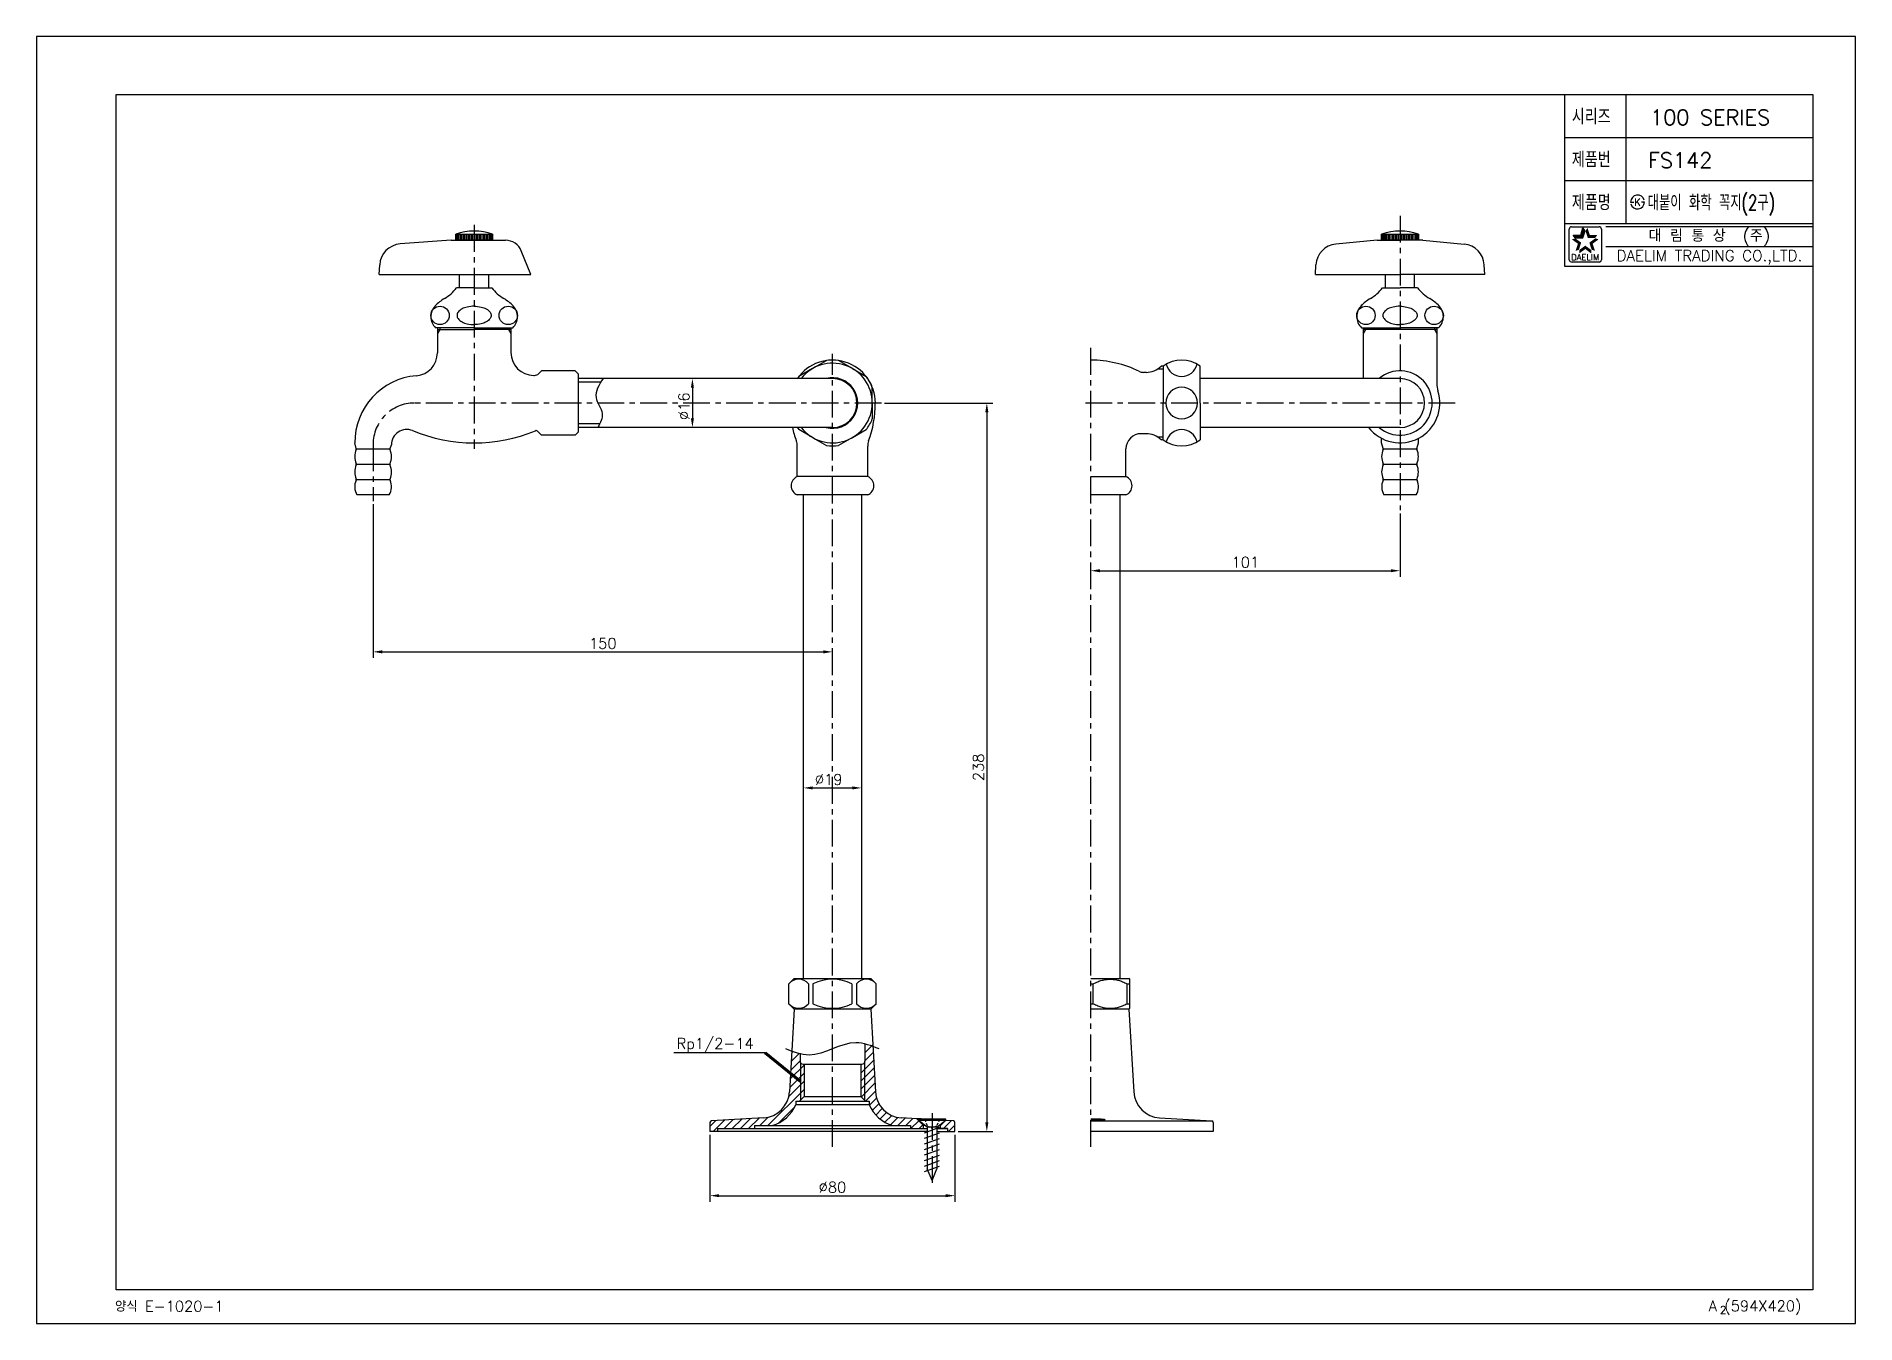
# Model space of a CAD drawing. Extents: x 10400 to 10994, y -2737 to -2317.
import ezdxf
from ezdxf.enums import TextEntityAlignment as Align

# ---------------------------------------------------------------- set-up
doc = ezdxf.new("R2010")
doc.units = 0
doc.header["$LTSCALE"] = 7
doc.header["$MEASUREMENT"] = 0
doc.header["$PDSIZE"] = -10
doc.linetypes.add('CENTER', pattern=[2, 1.25, -0.25, 0.25, -0.25])
doc.linetypes.add('HIDDEN', pattern=[0.375, 0.25, -0.125])
doc.layers.get('0').update_dxf_attribs({"color": 2, "linetype": 'CONTINUOUS'})
doc.layers.get('DEFPOINTS').update_dxf_attribs({"linetype": 'CONTINUOUS'})
for name, color, linetype in [('ASHADE', 7, 'CONTINUOUS'), ('CL', 1, 'CENTER'), ('D', 2, 'CONTINUOUS'), ('DWG', 7, 'CONTINUOUS'), ('HD', 2, 'HIDDEN'), ('TXT', 4, 'CONTINUOUS')]:
    doc.layers.add(name, color=color, linetype=linetype)
doc.styles.add('GHS', font='ROMANS', dxfattribs={"bigfont": 'GHS'})
doc.styles.add('ROMANS', font='romans')
doc.dimstyles.new('STANDARD$7', dxfattribs={"dimtxt": 3.5, "dimasz": 3, "dimexe": 1, "dimexo": 0.0625, "dimgap": 1, "dimtad": 1, "dimdec": 4, "dimzin": 0, "dimdsep": 46, "dimtxsty": 'GHS', "dimcen": 1, "dimclrt": 2, "dimadec": 0, "dimazin": 0, "dimtfac": 1, "dimtdec": 4, "dimtofl": 0, "dimtmove": 0, "dimatfit": 3, "dimfxl": 0, "dimtolj": 1, "dimtzin": 0, "dimarcsym": 0})

msp = doc.modelspace()

# ---------------------------------------------------------------- linework, layer by layer
at = {"color": 7}
for p, q in [((10898.71, -2336.13), (10898.71, -2392.13)), ((10918.71, -2336.13), (10918.71, -2378.13)), ((10898.71, -2350.13), (10979.71, -2350.13)), ((10898.71, -2364.13), (10979.71, -2364.13)), ((10898.71, -2378.13), (10979.71, -2378.13)), ((10898.71, -2392.13), (10979.71, -2392.13))]:
    msp.add_line(p, q, dxfattribs=at)
at = {"color": 2, "linetype": 'Continuous'}
for p, q in [((10900.19, -2389.99), (10900.19, -2379.99)), ((10900.94, -2379.24), (10909.94, -2379.24)), ((10910.69, -2379.99), (10910.69, -2389.99)), ((10912.21, -2379.13), (10979.71, -2379.13)), ((10912.21, -2385.63), (10979.71, -2385.63)), ((10909.94, -2390.74), (10901.19, -2390.74))]:
    msp.add_line(p, q, dxfattribs=at)
at = {"color": 2}
for p, q in [((10903.95, -2381.94), (10904.7, -2379.64)), ((10904.62, -2382.86), (10905.37, -2380.55)), ((10905.37, -2380.55), (10904.7, -2379.64)), ((10901.53, -2381.94), (10903.95, -2381.94)), ((10902.19, -2382.86), (10901.53, -2381.94)), ((10902.19, -2382.86), (10904.62, -2382.86))]:
    msp.add_line(p, q, dxfattribs=at)
at = {"linetype": 'Continuous'}
msp.add_lwpolyline([(10399.71, -2737.13), (10993.71, -2737.13), (10993.71, -2317.13), (10399.71, -2317.13)], close=True, dxfattribs=at)
at = {"color": 2, "linetype": 'Continuous'}
for centre, radius, start, end in [((10900.94, -2379.99), 0.75, 90, 180), ((10909.94, -2379.99), 0.75, 0, 90), ((10901.07, -2389.87), 0.884, 188.1301, 278.1301), ((10909.94, -2389.99), 0.75, 270, 0)]:
    msp.add_arc(centre, radius, start, end, dxfattribs=at)
at = {"color": 2}
for points in [[(10903.95, -2381.94), (10904.62, -2382.86), (10904.7, -2379.64), (10905.37, -2380.55)], [(10906.18, -2379.64), (10905.52, -2380.55), (10906.93, -2381.94), (10906.26, -2382.86)], [(10903.03, -2384.77), (10904.11, -2384.42), (10901.07, -2383.35), (10902.15, -2383)], [(10901.53, -2381.94), (10902.19, -2382.86), (10903.95, -2381.94), (10904.62, -2382.86)], [(10902.28, -2387.08), (10903.36, -2386.73), (10903.03, -2384.77), (10904.11, -2384.42)], [(10905.44, -2386.52), (10905.44, -2385.39), (10903.48, -2387.95), (10903.48, -2386.82)], [(10907.4, -2387.95), (10907.4, -2386.82), (10905.44, -2386.52), (10905.44, -2385.39)], [(10906.93, -2381.94), (10906.26, -2382.86), (10909.35, -2381.94), (10908.69, -2382.86)], [(10909.81, -2383.35), (10908.74, -2383), (10907.85, -2384.77), (10906.77, -2384.42)], [(10907.85, -2384.77), (10906.77, -2384.42), (10908.6, -2387.08), (10907.52, -2386.73)]]:
    msp.add_solid(points, dxfattribs=at)
at = {"layer": 'ASHADE', "color": 7}
for p, q in [((10542.65, -2399.17), (10536.9, -2399.17)), ((10542.65, -2399.17), (10548.4, -2399.17)), ((10839.21, -2399.17), (10844.96, -2399.17)), ((10850.71, -2399.17), (10844.96, -2399.17)), ((10542.65, -2412.17), (10530.05, -2412.17)), ((10542.65, -2412.17), (10555.25, -2412.17)), ((10832.36, -2412.17), (10844.96, -2412.17)), ((10857.56, -2412.17), (10844.96, -2412.17))]:
    msp.add_line(p, q, dxfattribs=at)
for points in [[(10542.65, -2405.17, 0.054761), (10540.39, -2405.42, 0.068582), (10538.69, -2406.05, 0.105628), (10537.41, -2407.14, 0.165774), (10537.06, -2408.17, 0.165774)], [(10542.65, -2405.17, -0.054761), (10544.9, -2405.42, -0.068582), (10546.6, -2406.05, -0.105628), (10547.88, -2407.14, -0.165774), (10548.23, -2408.17, -0.165774)], [(10844.96, -2405.17, 0.054761), (10842.71, -2405.42, 0.068582), (10841.01, -2406.05, 0.105628), (10839.73, -2407.14, 0.165774), (10839.37, -2408.17, 0.165774)], [(10844.96, -2405.17, -0.054761), (10847.21, -2405.42, -0.068582), (10848.91, -2406.05, -0.105628), (10850.2, -2407.14, -0.165774), (10850.55, -2408.17, -0.165774)], [(10537.06, -2408.17, 0.165774), (10537.41, -2409.21, 0.105628), (10538.69, -2410.3, 0.068582), (10540.39, -2410.93, 0.054761), (10542.65, -2411.17, 0.054761)], [(10548.23, -2408.17, -0.165774), (10547.88, -2409.21, -0.105628), (10546.6, -2410.3, -0.068582), (10544.9, -2410.93, -0.054761), (10542.65, -2411.17, -0.054761)], [(10839.37, -2408.17, 0.165774), (10839.73, -2409.21, 0.105628), (10841.01, -2410.3, 0.068582), (10842.71, -2410.93, 0.054761), (10844.96, -2411.17, 0.054761)], [(10850.55, -2408.17, -0.165774), (10850.2, -2409.21, -0.105628), (10848.91, -2410.3, -0.068582), (10847.21, -2410.93, -0.054761), (10844.96, -2411.17, -0.054761)]]:
    msp.add_lwpolyline(points, format="xyb", dxfattribs=at)
for centre in [(10531.51, -2408.17), (10553.78, -2408.17), (10833.83, -2408.17), (10856.1, -2408.17)]:
    msp.add_circle(centre, 3, dxfattribs=at)
for centre, radius, start, end in [((10525.82, -2390.61), 14, 300.70024, 322.29404), ((10559.47, -2390.61), 14, 217.70596, 239.29976), ((10828.13, -2390.61), 14, 300.70024, 322.29404), ((10861.79, -2390.61), 14, 217.70596, 239.29976), ((10533.5, -2408.56), 5, 136.16976, 226.36989), ((10540.42, -2415.2), 14.6, 120.70024, 136.16976), ((10544.87, -2415.2), 14.6, 43.83024, 59.29976), ((10551.8, -2408.56), 5, 313.63011, 43.83024), ((10835.81, -2408.56), 5, 133.63011, 226.36989), ((10842.74, -2415.2), 14.6, 120.70024, 136.16976), ((10847.19, -2415.2), 14.6, 43.83024, 59.29976), ((10854.11, -2408.56), 5, 313.63011, 46.36989)]:
    msp.add_arc(centre, radius, start, end, dxfattribs=at)
at = {"layer": 'CL'}
for p, q in [((10844.96, -2375.65), (10844.96, -2471.75)), ((10542.65, -2378.65), (10542.65, -2451.75)), ((10659.65, -2679.5), (10659.65, -2420.75)), ((10743.96, -2679.5), (10743.96, -2417.75)), ((10675.65, -2436.75), (10523.15, -2436.75)), ((10862.96, -2436.75), (10741.96, -2436.75)), ((10509.65, -2450.25), (10509.65, -2468.75)), ((10692.15, -2668.47), (10692.15, -2692.47))]:
    msp.add_line(p, q, dxfattribs=at)
msp.add_arc((10523.15, -2450.25), 13.5, 90, 180, dxfattribs=at)
at = {"layer": 'D'}
for p, q in [((10920.26, -2371.16), (10920.76, -2371.16)), ((10920.76, -2371.16), (10921.26, -2371.16)), ((10924.26, -2371.16), (10923.76, -2371.16)), ((10924.76, -2371.16), (10924.26, -2371.16)), ((10536.75, -2381.65), (10536.75, -2383.65)), ((10537.05, -2381.65), (10537.05, -2383.65)), ((10537.35, -2381.65), (10537.35, -2383.65)), ((10537.65, -2381.65), (10537.65, -2383.65)), ((10538.15, -2381.65), (10538.15, -2383.65)), ((10538.65, -2381.65), (10538.65, -2383.65)), ((10539.15, -2381.65), (10539.15, -2383.65)), ((10539.65, -2381.65), (10539.65, -2383.65)), ((10540.15, -2381.65), (10540.15, -2383.65)), ((10540.65, -2381.65), (10540.65, -2383.65)), ((10541.15, -2381.65), (10541.15, -2383.65)), ((10541.65, -2381.65), (10541.65, -2383.65)), ((10542.15, -2381.65), (10542.15, -2383.65)), ((10542.65, -2381.65), (10542.65, -2383.65)), ((10543.15, -2381.65), (10543.15, -2383.65)), ((10543.65, -2381.65), (10543.65, -2383.65)), ((10544.15, -2381.65), (10544.15, -2383.65)), ((10544.65, -2381.65), (10544.65, -2383.65)), ((10545.15, -2381.65), (10545.15, -2383.65)), ((10545.65, -2381.65), (10545.65, -2383.65)), ((10546.15, -2381.65), (10546.15, -2383.65)), ((10546.65, -2381.65), (10546.65, -2383.65)), ((10547.15, -2381.65), (10547.15, -2383.65)), ((10547.65, -2381.65), (10547.65, -2383.65)), ((10547.95, -2381.65), (10547.95, -2383.65)), ((10548.25, -2381.65), (10548.25, -2383.65)), ((10548.55, -2381.65), (10548.55, -2383.65)), ((10839.06, -2381.65), (10839.06, -2383.65)), ((10839.36, -2381.65), (10839.36, -2383.65)), ((10839.66, -2381.65), (10839.66, -2383.65)), ((10839.96, -2381.65), (10839.96, -2383.65)), ((10840.46, -2381.65), (10840.46, -2383.65)), ((10840.96, -2381.65), (10840.96, -2383.65)), ((10841.46, -2381.65), (10841.46, -2383.65)), ((10841.96, -2381.65), (10841.96, -2383.65)), ((10842.46, -2381.65), (10842.46, -2383.65)), ((10842.96, -2381.65), (10842.96, -2383.65)), ((10843.46, -2381.65), (10843.46, -2383.65)), ((10843.96, -2381.65), (10843.96, -2383.65)), ((10844.46, -2381.65), (10844.46, -2383.65)), ((10844.96, -2381.65), (10844.96, -2383.65)), ((10845.46, -2381.65), (10845.46, -2383.65)), ((10845.96, -2381.65), (10845.96, -2383.65)), ((10846.46, -2381.65), (10846.46, -2383.65)), ((10846.96, -2381.65), (10846.96, -2383.65)), ((10847.46, -2381.65), (10847.46, -2383.65)), ((10847.96, -2381.65), (10847.96, -2383.65)), ((10848.46, -2381.65), (10848.46, -2383.65)), ((10848.96, -2381.65), (10848.96, -2383.65)), ((10849.46, -2381.65), (10849.46, -2383.65)), ((10849.96, -2381.65), (10849.96, -2383.65)), ((10850.26, -2381.65), (10850.26, -2383.65)), ((10850.56, -2381.65), (10850.56, -2383.65)), ((10850.86, -2381.65), (10850.86, -2383.65)), ((10531.4, -2412.75), (10530.65, -2414.05)), ((10531.4, -2412.17), (10531.4, -2412.75)), ((10553.9, -2412.17), (10553.9, -2412.75)), ((10553.9, -2412.75), (10554.65, -2414.05)), ((10833.71, -2412.75), (10832.96, -2414.05)), ((10833.71, -2412.17), (10833.71, -2412.75)), ((10856.21, -2412.17), (10856.21, -2412.75)), ((10856.21, -2412.75), (10856.96, -2414.05)), ((10767.66, -2425.65), (10765.83, -2425.65)), ((10767.66, -2447.85), (10765.83, -2447.85)), ((10839.48, -2451.75), (10850.45, -2451.75)), ((10839.46, -2456.75), (10850.46, -2456.75)), ((10839.46, -2461.75), (10850.46, -2461.75)), ((10637.72, -2648.76), (10607.87, -2648.76)), ((10646.17, -2651.62), (10648.76, -2649.03)), ((10646.33, -2648.81), (10646.74, -2648.4)), ((10670.25, -2646.11), (10670.41, -2645.94)), ((10670.25, -2648.76), (10672.81, -2646.19)), ((10670.25, -2651.41), (10672.96, -2648.7)), ((10645.85, -2657.25), (10650.35, -2652.75)), ((10646.01, -2654.44), (10649.05, -2651.4)), ((10649.17, -2651.98), (10649.17, -2664.18)), ((10668.95, -2655.36), (10673.1, -2651.21)), ((10668.95, -2652.71), (10669.15, -2652.5)), ((10668.95, -2658.01), (10673.24, -2653.72)), ((10670.12, -2651.98), (10670.12, -2664.18)), ((10638.54, -2672.5), (10650.35, -2660.7)), ((10645.39, -2663.01), (10650.35, -2658.05)), ((10645.68, -2660.06), (10650.35, -2655.4)), ((10668.95, -2660.67), (10673.39, -2656.22)), ((10669.1, -2663.16), (10673.53, -2658.73)), ((10641.97, -2671.73), (10647.36, -2666.35)), ((10670.41, -2664.5), (10673.67, -2661.24)), ((10671.71, -2665.86), (10674.04, -2663.53)), ((10672.64, -2667.58), (10674.82, -2665.39)), ((10673.8, -2669.07), (10675.92, -2666.94)), ((10619.65, -2672.84), (10621.6, -2670.89)), ((10620.64, -2674.5), (10624.42, -2670.72)), ((10624.29, -2673.5), (10627.23, -2670.56)), ((10626.94, -2673.5), (10630.05, -2670.39)), ((10629.59, -2673.5), (10632.87, -2670.23)), ((10632.24, -2673.5), (10635.69, -2670.06)), ((10635.89, -2672.5), (10638.64, -2669.76)), ((10675.17, -2670.35), (10677.31, -2668.21)), ((10676.75, -2671.43), (10678.98, -2669.2)), ((10678.56, -2672.26), (10680.99, -2669.83)), ((10680.97, -2672.5), (10683.43, -2670.05)), ((10683.62, -2672.5), (10685.93, -2670.2)), ((10685.27, -2673.5), (10687.83, -2670.94)), ((10687.93, -2673.5), (10689.16, -2672.27)), ((10695.88, -2673.5), (10698.45, -2670.93)), ((10697.53, -2674.5), (10699.65, -2672.39))]:
    msp.add_line(p, q, dxfattribs=at)
at = {"layer": 'D', "color": 2}
for p, q in [((10613.92, -2431.75), (10613.92, -2441.75)), ((10676.65, -2436.75), (10712.05, -2436.75)), ((10710.05, -2439.75), (10710.05, -2671.5)), ((10509.65, -2469.75), (10509.65, -2519.94)), ((10844.96, -2472.75), (10844.96, -2493.47)), ((10746.96, -2491.47), (10841.96, -2491.47)), ((10512.65, -2517.94), (10656.65, -2517.94)), ((10653.15, -2562.34), (10666.15, -2562.34)), ((10619.65, -2675.5), (10619.65, -2697.39)), ((10699.65, -2675.5), (10699.65, -2697.39)), ((10700.65, -2674.5), (10712.05, -2674.5)), ((10622.65, -2695.39), (10696.65, -2695.39))]:
    msp.add_line(p, q, dxfattribs=at)
at = {"layer": 'D'}
for start, end in [(15, 180), (195, 0)]:
    msp.add_arc((10922.51, -2371.16), 2.25, start, end, dxfattribs=at)
for points in [[(10584.77, -2428.75), (10582.45, -2434.97), (10584.44, -2440.16), (10583.06, -2444.75)], [(10674.89, -2647.5), (10667.27, -2645.5), (10652.02, -2649.5), (10644.4, -2647.5)]]:
    msp.add_spline(points, degree=3, dxfattribs=at)
at = {"layer": 'D', "color": 2}
for points in [[(10613.42, -2431.75), (10614.42, -2431.75), (10613.92, -2428.75)], [(10709.55, -2439.75), (10710.55, -2439.75), (10710.05, -2436.75)], [(10613.42, -2441.75), (10614.42, -2441.75), (10613.92, -2444.75)], [(10746.96, -2490.97), (10746.96, -2491.97), (10743.96, -2491.47)], [(10841.96, -2490.97), (10841.96, -2491.97), (10844.96, -2491.47)], [(10512.65, -2517.44), (10512.65, -2518.44), (10509.65, -2517.94)], [(10656.65, -2517.44), (10656.65, -2518.44), (10659.65, -2517.94)], [(10653.15, -2561.84), (10653.15, -2562.84), (10650.15, -2562.34)], [(10666.15, -2561.84), (10666.15, -2562.84), (10669.15, -2562.34)], [(10709.55, -2671.5), (10710.55, -2671.5), (10710.05, -2674.5)], [(10622.65, -2694.89), (10622.65, -2695.89), (10619.65, -2695.39)], [(10696.65, -2694.89), (10696.65, -2695.89), (10699.65, -2695.39)]]:
    msp.add_solid(points, dxfattribs=at)
at = {"layer": 'DEFPOINTS', "color": 0, "linetype": 'ByBlock'}
msp.add_point((10511.65, -2394.85), dxfattribs=at)
at = {"layer": 'DWG'}
for p, q in [((10536.65, -2381.65), (10548.65, -2381.65)), ((10536.65, -2383.65), (10536.65, -2381.65)), ((10548.65, -2381.65), (10548.65, -2383.65)), ((10838.96, -2383.65), (10838.96, -2381.65)), ((10838.96, -2381.65), (10850.96, -2381.65)), ((10850.96, -2381.65), (10850.96, -2383.65)), ((10535.15, -2383.65), (10518.48, -2384.86)), ((10535.15, -2383.65), (10552.93, -2383.65)), ((10548.65, -2383.65), (10536.65, -2383.65)), ((10561.15, -2394.85), (10558.03, -2387.1)), ((10837.46, -2383.65), (10824.02, -2384.87)), ((10837.46, -2383.65), (10844.96, -2383.65)), ((10850.96, -2383.65), (10838.96, -2383.65)), ((10852.46, -2383.65), (10844.96, -2383.65)), ((10852.46, -2383.65), (10865.9, -2384.87)), ((10511.65, -2394.85), (10511.81, -2391.66)), ((10817.31, -2394.85), (10817.48, -2391.67)), ((10872.61, -2394.85), (10872.44, -2391.67)), ((10511.65, -2394.85), (10561.15, -2394.85)), ((10537.9, -2399.17), (10537.9, -2394.85)), ((10547.4, -2399.17), (10547.4, -2394.85)), ((10817.31, -2394.85), (10844.96, -2394.85)), ((10840.21, -2399.17), (10840.21, -2394.85)), ((10872.61, -2394.85), (10844.96, -2394.85)), ((10849.71, -2399.17), (10849.71, -2394.85)), ((10530.65, -2412.17), (10530.65, -2420.36)), ((10530.65, -2412.75), (10542.65, -2412.75)), ((10554.65, -2412.75), (10542.65, -2412.75)), ((10554.65, -2412.17), (10554.65, -2420.25)), ((10832.96, -2412.17), (10832.96, -2428.75)), ((10844.96, -2412.75), (10832.96, -2412.75)), ((10856.96, -2412.75), (10844.96, -2412.75)), ((10856.96, -2412.17), (10856.96, -2430.43)), ((10653.15, -2425.5), (10657.65, -2422.9)), ((10666.15, -2425.5), (10661.65, -2422.9)), ((10562.15, -2427.75), (10562.32, -2427.75)), ((10564.65, -2426.25), (10563.73, -2427.17)), ((10575.65, -2426.25), (10564.65, -2426.25)), ((10576.65, -2427.25), (10575.65, -2426.25)), ((10576.65, -2427.25), (10576.65, -2436.75)), ((10659.65, -2428.75), (10576.65, -2428.75)), ((10653.15, -2425.5), (10648.65, -2428.09)), ((10666.15, -2425.5), (10670.65, -2428.09)), ((10762.06, -2426.75), (10761.17, -2426.75)), ((10767.66, -2424.75), (10766.96, -2424.75)), ((10767.66, -2424.75), (10767.66, -2436.75)), ((10779.66, -2436.75), (10779.66, -2424.75)), ((10779.66, -2428.5), (10779.66, -2428.5)), ((10844.96, -2428.75), (10779.66, -2428.75)), ((10584.01, -2429.95), (10576.65, -2429.95)), ((10672.65, -2436.75), (10672.65, -2431.56)), ((10576.65, -2436.75), (10576.65, -2446.25)), ((10672.65, -2436.75), (10672.65, -2441.95)), ((10767.66, -2448.75), (10767.66, -2436.75)), ((10779.66, -2436.75), (10779.66, -2448.75)), ((10562.94, -2445.75), (10562.84, -2445.75)), ((10564.65, -2447.25), (10563.29, -2445.9)), ((10575.65, -2447.25), (10564.65, -2447.25)), ((10576.65, -2446.25), (10575.65, -2447.25)), ((10583.65, -2443.55), (10576.65, -2443.55)), ((10659.65, -2444.75), (10576.65, -2444.75)), ((10653.15, -2448.01), (10648.65, -2445.41)), ((10666.15, -2448.01), (10670.65, -2445.41)), ((10762.06, -2446.75), (10760.46, -2446.75)), ((10844.96, -2444.75), (10779.66, -2444.75)), ((10779.66, -2445), (10779.66, -2445)), ((10504.14, -2451.58), (10503.65, -2449.75)), ((10504.16, -2451.75), (10515.14, -2451.75)), ((10515.18, -2451.56), (10515.65, -2450.38)), ((10648.15, -2460.75), (10648.15, -2450.86)), ((10653.15, -2448.01), (10657.65, -2450.61)), ((10666.15, -2448.01), (10661.65, -2450.61)), ((10671.15, -2460.75), (10671.15, -2450.86)), ((10755.46, -2460.75), (10755.46, -2451.75)), ((10767.66, -2448.75), (10766.96, -2448.75)), ((10838.96, -2449.75), (10838.96, -2448.29)), ((10839.46, -2451.58), (10838.96, -2449.75)), ((10850.46, -2451.58), (10850.96, -2449.75)), ((10850.96, -2449.75), (10850.96, -2448.29)), ((10504.15, -2456.75), (10515.15, -2456.75)), ((10504.14, -2461.75), (10515.15, -2461.75)), ((10671.15, -2460.75), (10648.15, -2460.75)), ((10743.96, -2460.75), (10755.46, -2460.75)), ((10514.9, -2466.75), (10504.4, -2466.75)), ((10659.65, -2466.75), (10648.15, -2466.75)), ((10650.15, -2624.5), (10650.15, -2466.75)), ((10671.15, -2466.75), (10659.65, -2466.75)), ((10669.15, -2466.75), (10669.15, -2624.5)), ((10755.46, -2466.75), (10743.96, -2466.75)), ((10753.46, -2466.75), (10753.46, -2624.5)), ((10850.21, -2466.75), (10839.71, -2466.75)), ((10645.4, -2626.25), (10647.15, -2624.5)), ((10647.15, -2624.5), (10659.65, -2624.5)), ((10659.65, -2624.5), (10672.15, -2624.5)), ((10673.9, -2626.25), (10672.15, -2624.5)), ((10743.96, -2624.5), (10756.46, -2624.5)), ((10756.71, -2624.75), (10756.46, -2624.5)), ((10756.71, -2634.25), (10756.71, -2624.75)), ((10645.4, -2632.75), (10645.4, -2626.25)), ((10651.79, -2626.25), (10651.79, -2632.75)), ((10653.28, -2626.25), (10653.28, -2632.75)), ((10666.01, -2626.25), (10666.01, -2632.75)), ((10667.5, -2626.25), (10667.5, -2632.75)), ((10673.9, -2632.75), (10673.9, -2626.25)), ((10743.96, -2626.25), (10744.82, -2626.25)), ((10744.82, -2632.75), (10744.82, -2626.25)), ((10755.85, -2632.75), (10755.85, -2626.25)), ((10755.85, -2626.25), (10756.71, -2626.25)), ((10647.15, -2634.5), (10645.4, -2632.75)), ((10647.15, -2634.5), (10645.6, -2661.5)), ((10659.65, -2634.5), (10647.15, -2634.5)), ((10672.15, -2634.5), (10659.65, -2634.5)), ((10672.15, -2634.5), (10673.9, -2632.75)), ((10672.15, -2634.5), (10673.69, -2661.5)), ((10743.96, -2632.75), (10744.82, -2632.75)), ((10756.46, -2634.5), (10743.96, -2634.5)), ((10755.85, -2632.75), (10756.71, -2632.75)), ((10756.46, -2634.5), (10756.71, -2634.25)), ((10756.46, -2634.5), (10758, -2661.5)), ((10649.05, -2649.11), (10649.05, -2651.5)), ((10670.25, -2645.9), (10670.25, -2651.5)), ((10650.05, -2652.5), (10669.25, -2652.5)), ((10650.35, -2652.5), (10650.35, -2663)), ((10668.95, -2652.5), (10668.95, -2663)), ((10647.65, -2664.5), (10671.65, -2664.5)), ((10647.65, -2664.5), (10647.65, -2665.72)), ((10671.65, -2665.72), (10647.65, -2665.72)), ((10648.85, -2664.5), (10650.35, -2663)), ((10650.35, -2663), (10668.95, -2663)), ((10670.45, -2664.5), (10668.95, -2663)), ((10671.65, -2664.5), (10671.65, -2665.72)), ((10619.65, -2671.48), (10619.65, -2674.5)), ((10637.15, -2669.97), (10620.12, -2670.98)), ((10634.15, -2672.5), (10685.15, -2672.5)), ((10634.15, -2672.5), (10634.15, -2673.5)), ((10687.16, -2670.27), (10682.14, -2669.97)), ((10685.15, -2672.5), (10685.15, -2673.5)), ((10689.4, -2672.5), (10687.16, -2670.27)), ((10687.65, -2670.47), (10687.65, -2670.77)), ((10696.65, -2670.47), (10687.65, -2670.47)), ((10690.55, -2673.07), (10687.65, -2670.77)), ((10687.65, -2670.77), (10696.65, -2670.77)), ((10689.83, -2672.5), (10689.4, -2672.5)), ((10689.4, -2673.5), (10689.4, -2672.5)), ((10693.75, -2673.07), (10696.65, -2670.77)), ((10694.9, -2672.5), (10694.46, -2672.5)), ((10694.9, -2672.5), (10696.58, -2670.82)), ((10694.9, -2673.5), (10694.9, -2672.5)), ((10699.17, -2670.98), (10696.58, -2670.82)), ((10696.65, -2670.77), (10696.65, -2670.47)), ((10699.65, -2674.5), (10699.65, -2671.48)), ((10743.96, -2670.98), (10783.49, -2670.98)), ((10766.46, -2669.97), (10783.49, -2670.98)), ((10783.96, -2671.48), (10783.96, -2674.5)), ((10690.55, -2674.5), (10619.65, -2674.5)), ((10622.15, -2673.5), (10690.55, -2673.5)), ((10622.15, -2673.5), (10622.15, -2674.5)), ((10689.7, -2674.85), (10694.59, -2673.07)), ((10689.7, -2676.66), (10694.59, -2674.88)), ((10689.7, -2678.47), (10694.59, -2676.69)), ((10689.7, -2680.28), (10694.59, -2678.5)), ((10690.55, -2673.07), (10690.55, -2686.61)), ((10693.75, -2673.07), (10690.55, -2673.07)), ((10693.75, -2673.07), (10693.75, -2686.61)), ((10693.75, -2673.5), (10697.15, -2673.5)), ((10697.15, -2673.5), (10693.75, -2673.5)), ((10693.75, -2674.5), (10699.65, -2674.5)), ((10697.15, -2673.5), (10697.15, -2674.5)), ((10783.96, -2674.5), (10743.96, -2674.5)), ((10689.7, -2682.09), (10694.59, -2680.31)), ((10689.7, -2683.9), (10694.59, -2682.12)), ((10689.7, -2685.71), (10694.59, -2683.93)), ((10689.7, -2687.52), (10694.59, -2685.74)), ((10692.15, -2690.47), (10690.55, -2686.61)), ((10692.15, -2690.47), (10693.75, -2686.61))]:
    msp.add_line(p, q, dxfattribs=at)
for centre, radius, start, end in [((10542.65, -2399.15), 18.5, 71.07536, 108.92464), ((10844.96, -2399.15), 18.5, 71.07536, 108.92464), ((10519, -2392.04), 7.2, 94.13759, 177), ((10552.93, -2389.15), 5.5, 21.88956, 90), ((10824.67, -2392.04), 7.2, 95.17348, 177), ((10865.25, -2392.04), 7.2, 3, 84.82652), ((10523.15, -2420.36), 7.5, 274.86141, 0), ((10562.15, -2420.25), 7.5, 180, 270), ((10659.65, -2436.75), 14, 0, 145.1501), ((10659.65, -2436.75), 14, 81.78679, 98.21321), ((10743.96, -2458.79), 36.03, 63.83372, 90), ((10773.66, -2432.75), 10, 53.1301, 126.8699), ((10525.65, -2449.75), 22, 94.86141, 180), ((10562.32, -2425.75), 2, 270, 315), ((10659.65, -2436.75), 14, 141.78679, 145.1501), ((10659.65, -2436.75), 13, 217.97987, 142.02013), ((10659.65, -2436.75), 8.25, 255.85889, 104.14111), ((10659.65, -2436.75), 8, 270, 90), ((10659.65, -2436.75), 14, 21.78679, 38.21321), ((10761.17, -2423.75), 3, 243.83372, 270), ((10762.06, -2419.75), 7, 270, 314.41531), ((10773.66, -2422.91), 5.17, 193.39571, 346.60429), ((10844.96, -2436.75), 10.5, 229.63241, 130.36759), ((10844.96, -2436.75), 8, 270, 90), ((10773.66, -2436.75), 5.17, 0, 180), ((10844.96, -2436.75), 13, 217.97987, 17.96975), ((10864.46, -2430.43), 7.5, 180, 197.96975), ((10637.61, -2436.75), 36.03, 339.8961, 0), ((10773.66, -2436.75), 5.17, 180, 0), ((10520.65, -2450.38), 5, 67.50463, 180), ((10542.65, -2397.25), 52.5, 247.50463, 292.40267), ((10562.84, -2446.25), 0.5, 90, 112.40267), ((10562.94, -2446.25), 0.5, 45, 90), ((10681.68, -2436.75), 36.03, 192.82826, 200.1039), ((10659.65, -2436.75), 14, 214.8499, 218.21321), ((10659.65, -2436.75), 14, 321.78679, 338.21321), ((10760.46, -2451.75), 5, 90, 180), ((10762.06, -2453.75), 7, 45.58469, 90), ((10773.66, -2450.6), 5.17, 13.39571, 166.60429), ((10509.65, -2454.25), 6, 157.00266, 202.61986), ((10503.66, -2451.71), 0.5, 337.00266, 15.26017), ((10515.64, -2451.74), 0.5, 158.35734, 202.71044), ((10509.65, -2454.25), 6, 337.38014, 22.71044), ((10643.15, -2450.86), 5, 0, 20.1039), ((10659.65, -2436.75), 14, 261.78679, 278.21321), ((10676.15, -2450.86), 5, 159.8961, 180), ((10773.66, -2440.75), 10, 233.1301, 306.8699), ((10844.96, -2454.25), 6, 157.00266, 202.61986), ((10838.98, -2451.71), 0.5, 337.00266, 15.26017), ((10850.94, -2451.71), 0.5, 164.73983, 202.99734), ((10844.96, -2454.25), 6, 337.38014, 22.99734), ((10509.65, -2459.25), 6, 157.38014, 202.53396), ((10503.65, -2456.75), 0.5, 337.38014, 22.61986), ((10515.65, -2456.75), 0.5, 157.38014, 202.61986), ((10509.65, -2459.25), 6, 337.46604, 22.61986), ((10844.96, -2459.25), 6, 157.38014, 202.53396), ((10838.96, -2456.75), 0.5, 337.38014, 22.61986), ((10850.96, -2456.75), 0.5, 157.38014, 202.61986), ((10844.96, -2459.25), 6, 337.46604, 22.61986), ((10508.8, -2464.07), 5.16, 155.74505, 211.35185), ((10503.64, -2461.75), 0.5, 335.74505, 22.53396), ((10510.49, -2464.07), 5.16, 328.64815, 24.25495), ((10515.65, -2461.75), 0.5, 157.46604, 204.25495), ((10649.4, -2463.75), 3.25, 112.61986, 247.38014), ((10669.9, -2463.75), 3.25, 292.61986, 67.38014), ((10754.21, -2463.75), 3.25, 292.61986, 67.38014), ((10844.12, -2464.07), 5.16, 155.74505, 211.35185), ((10838.96, -2461.75), 0.5, 335.74505, 22.53396), ((10845.81, -2464.07), 5.16, 328.64815, 24.25495), ((10850.96, -2461.75), 0.5, 157.46604, 204.25495), ((10648.6, -2628.88), 4.12, 39.52077, 140.47923), ((10659.65, -2639), 14.25, 63.47476, 116.52524), ((10670.69, -2628.88), 4.12, 39.52077, 140.47923), ((10648.6, -2630.13), 4.12, 219.52077, 320.47923), ((10659.65, -2620), 14.25, 243.47476, 296.52524), ((10670.69, -2630.13), 4.12, 219.52077, 320.47923), ((10650.05, -2651.5), 1, 180, 270), ((10669.25, -2651.5), 1, 270, 0), ((10636.62, -2660.99), 9, 273.36646, 356.72951), ((10636.62, -2660.99), 12, 286.3639, 336.78242), ((10682.67, -2660.99), 12, 203.21758, 253.6361), ((10682.67, -2660.99), 9, 183.27049, 266.63354), ((10766.99, -2660.99), 9, 183.27049, 266.63354), ((10620.15, -2671.48), 0.5, 93.36646, 180), ((10699.15, -2671.48), 0.5, 0, 86.63354), ((10783.46, -2671.48), 0.5, 0, 86.63354)]:
    msp.add_arc(centre, radius, start, end, dxfattribs=at)
for points in [[(10744.82, -2626.25), (10746.29, -2625.58), (10747.67, -2625.12), (10749.01, -2624.85), (10750.34, -2624.75), (10751.66, -2624.85), (10753, -2625.12), (10754.38, -2625.58), (10755.85, -2626.25)], [(10744.82, -2632.75), (10746.29, -2633.42), (10747.67, -2633.89), (10749.01, -2634.16), (10750.34, -2634.25), (10751.66, -2634.16), (10753, -2633.89), (10754.38, -2633.42), (10755.85, -2632.75)], [(10743.96, -2670.27), (10744.9, -2670.28), (10745.78, -2670.3), (10746.6, -2670.33), (10747.3, -2670.36), (10747.88, -2670.41), (10748.31, -2670.46), (10748.56, -2670.52), (10748.64, -2670.57), (10748.63, -2670.58)], [(10748.63, -2670.58), (10748.54, -2670.62), (10748.27, -2670.67), (10747.83, -2670.72), (10747.24, -2670.75), (10746.54, -2670.78), (10745.74, -2670.81), (10744.86, -2670.82), (10743.96, -2670.82)]]:
    msp.add_spline(points, degree=3, dxfattribs=at)
msp.add_open_spline([(10690.23, -2670.47), (10690.19, -2670.47), (10689.89, -2670.45), (10689.34, -2670.41), (10688.62, -2670.37), (10688.03, -2670.33), (10687.59, -2670.3), (10687.32, -2670.28), (10687.19, -2670.27), (10687.16, -2670.27)], degree=3, knots=[6.358924, 6.358924, 6.358924, 6.358924, 6.455547, 7.282162, 8.011599, 8.611352, 9.057541, 9.336047, 9.431319, 9.431319, 9.431319, 9.431319], dxfattribs=at)
at = {"layer": 'HD', "ltscale": 0.5}
for p, q in [((10689.75, -2670.47), (10690.66, -2672.76)), ((10690.66, -2672.76), (10692.15, -2673.29)), ((10693.63, -2672.76), (10692.15, -2673.29)), ((10694.55, -2670.47), (10693.63, -2672.76))]:
    msp.add_line(p, q, dxfattribs=at)
at = {"layer": 'TXT', "color": 4}
for p, q in [((10425.71, -2336.13), (10979.71, -2336.13)), ((10425.71, -2726.13), (10425.71, -2336.13)), ((10979.71, -2336.13), (10979.71, -2726.13))]:
    msp.add_line(p, q, dxfattribs=at)
at = {"layer": 'TXT', "color": 4, "linetype": 'Continuous'}
msp.add_line((10979.71, -2726.13), (10425.71, -2726.13), dxfattribs=at)

# ---------------------------------------------------------------- texts
at = {"color": 7, "style": 'GHS'}
for s, p in [('100 SERIES', (10946.22, -2343.55)), ('FS142', (10936.45, -2357.55))]:
    msp.add_text(s, height=5, dxfattribs=at).set_placement(p, align=Align.MIDDLE)
at = {"style": 'GHS', "width": 0.7}
msp.add_text('대붙이 화학 꼭지(2구)', height=5, dxfattribs=at).set_placement((10925.79, -2373.86))
at = {"color": 7, "linetype": 'Continuous'}
for s, height, style, p in [('대 림 통 상  (주)', 4, 'GHS', (10945.97, -2382.43)), ('DAELIM TRADING CO.,LTD.', 3.6, 'ROMANS', (10945.97, -2389.2))]:
    msp.add_text(s, height=height, dxfattribs=dict(at, style=style)).set_placement(p, align=Align.MIDDLE)
at = {"color": 2, "linetype": 'Continuous', "style": 'ROMANS'}
msp.add_text('DAELIM', height=2, dxfattribs=at).set_placement((10905.44, -2390.19), align=Align.CENTER)
at = {"color": 7, "style": 'GHS'}
for s, height, p in [('양식 E-1020-1', 3.5, (10425.38, -2733.23)), ('A (594X420)', 3.5, (10945.73, -2733.1)), ('2', 2.5, (10949.38, -2733.93))]:
    msp.add_text(s, height=height, dxfattribs=at).set_placement(p)
at = {"layer": 'D', "style": 'GHS', "width": 0.8}
for s, p in [('시리즈', (10901.05, -2345.84)), ('제품번', (10901.05, -2359.84)), ('제품명', (10901.05, -2373.84))]:
    msp.add_text(s, height=5, dxfattribs=at).set_placement(p)
at = {"layer": 'D', "style": 'GHS'}
msp.add_text('K', height=2.39, dxfattribs=at).set_placement((10922.51, -2371.16), align=Align.MIDDLE)
msp.add_text('Rp1/2-14', height=3.5, dxfattribs=at).set_placement((10608.74, -2647.49))
at = {"layer": 'D', "color": 2, "char_height": 3.5, "attachment_point": 5, "rotation": 90, "style": 'GHS'}
for s, insert in [('\\A1;%%C16', (10611.17, -2437.81)), ('\\A1;238', (10707.3, -2555.63))]:
    msp.add_mtext(s, dxfattribs=dict(at, insert=insert))
at = {"layer": 'D', "color": 2, "char_height": 3.5, "attachment_point": 5, "style": 'GHS'}
for s, insert in [('\\A1;101', (10794.46, -2488.72)), ('\\A1;150', (10584.65, -2515.19)), ('\\A1;%%C19', (10658.41, -2559.59)), ('\\A1;%%C80', (10659.65, -2692.64))]:
    msp.add_mtext(s, dxfattribs=dict(at, insert=insert))

# ---------------------------------------------------------------- leaders
at = {"layer": 'D'}
msp.add_leader([(10649.17, -2658.08), (10637.72, -2648.76)], dimstyle='STANDARD$7', override={"dimexe": 2, "dimexo": 1, "dimtad": 0, "dimcen": 0, "dimclrd": 2, "dimclre": 2, "dimadec": 4, "dimtfac": 0.5, "dimtix": 1, "dimtofl": 1, "dimtmove": 2, "dimlwd": 65535, "dimlwe": 65535}, dxfattribs=at)

doc.saveas('drawing.dxf')
